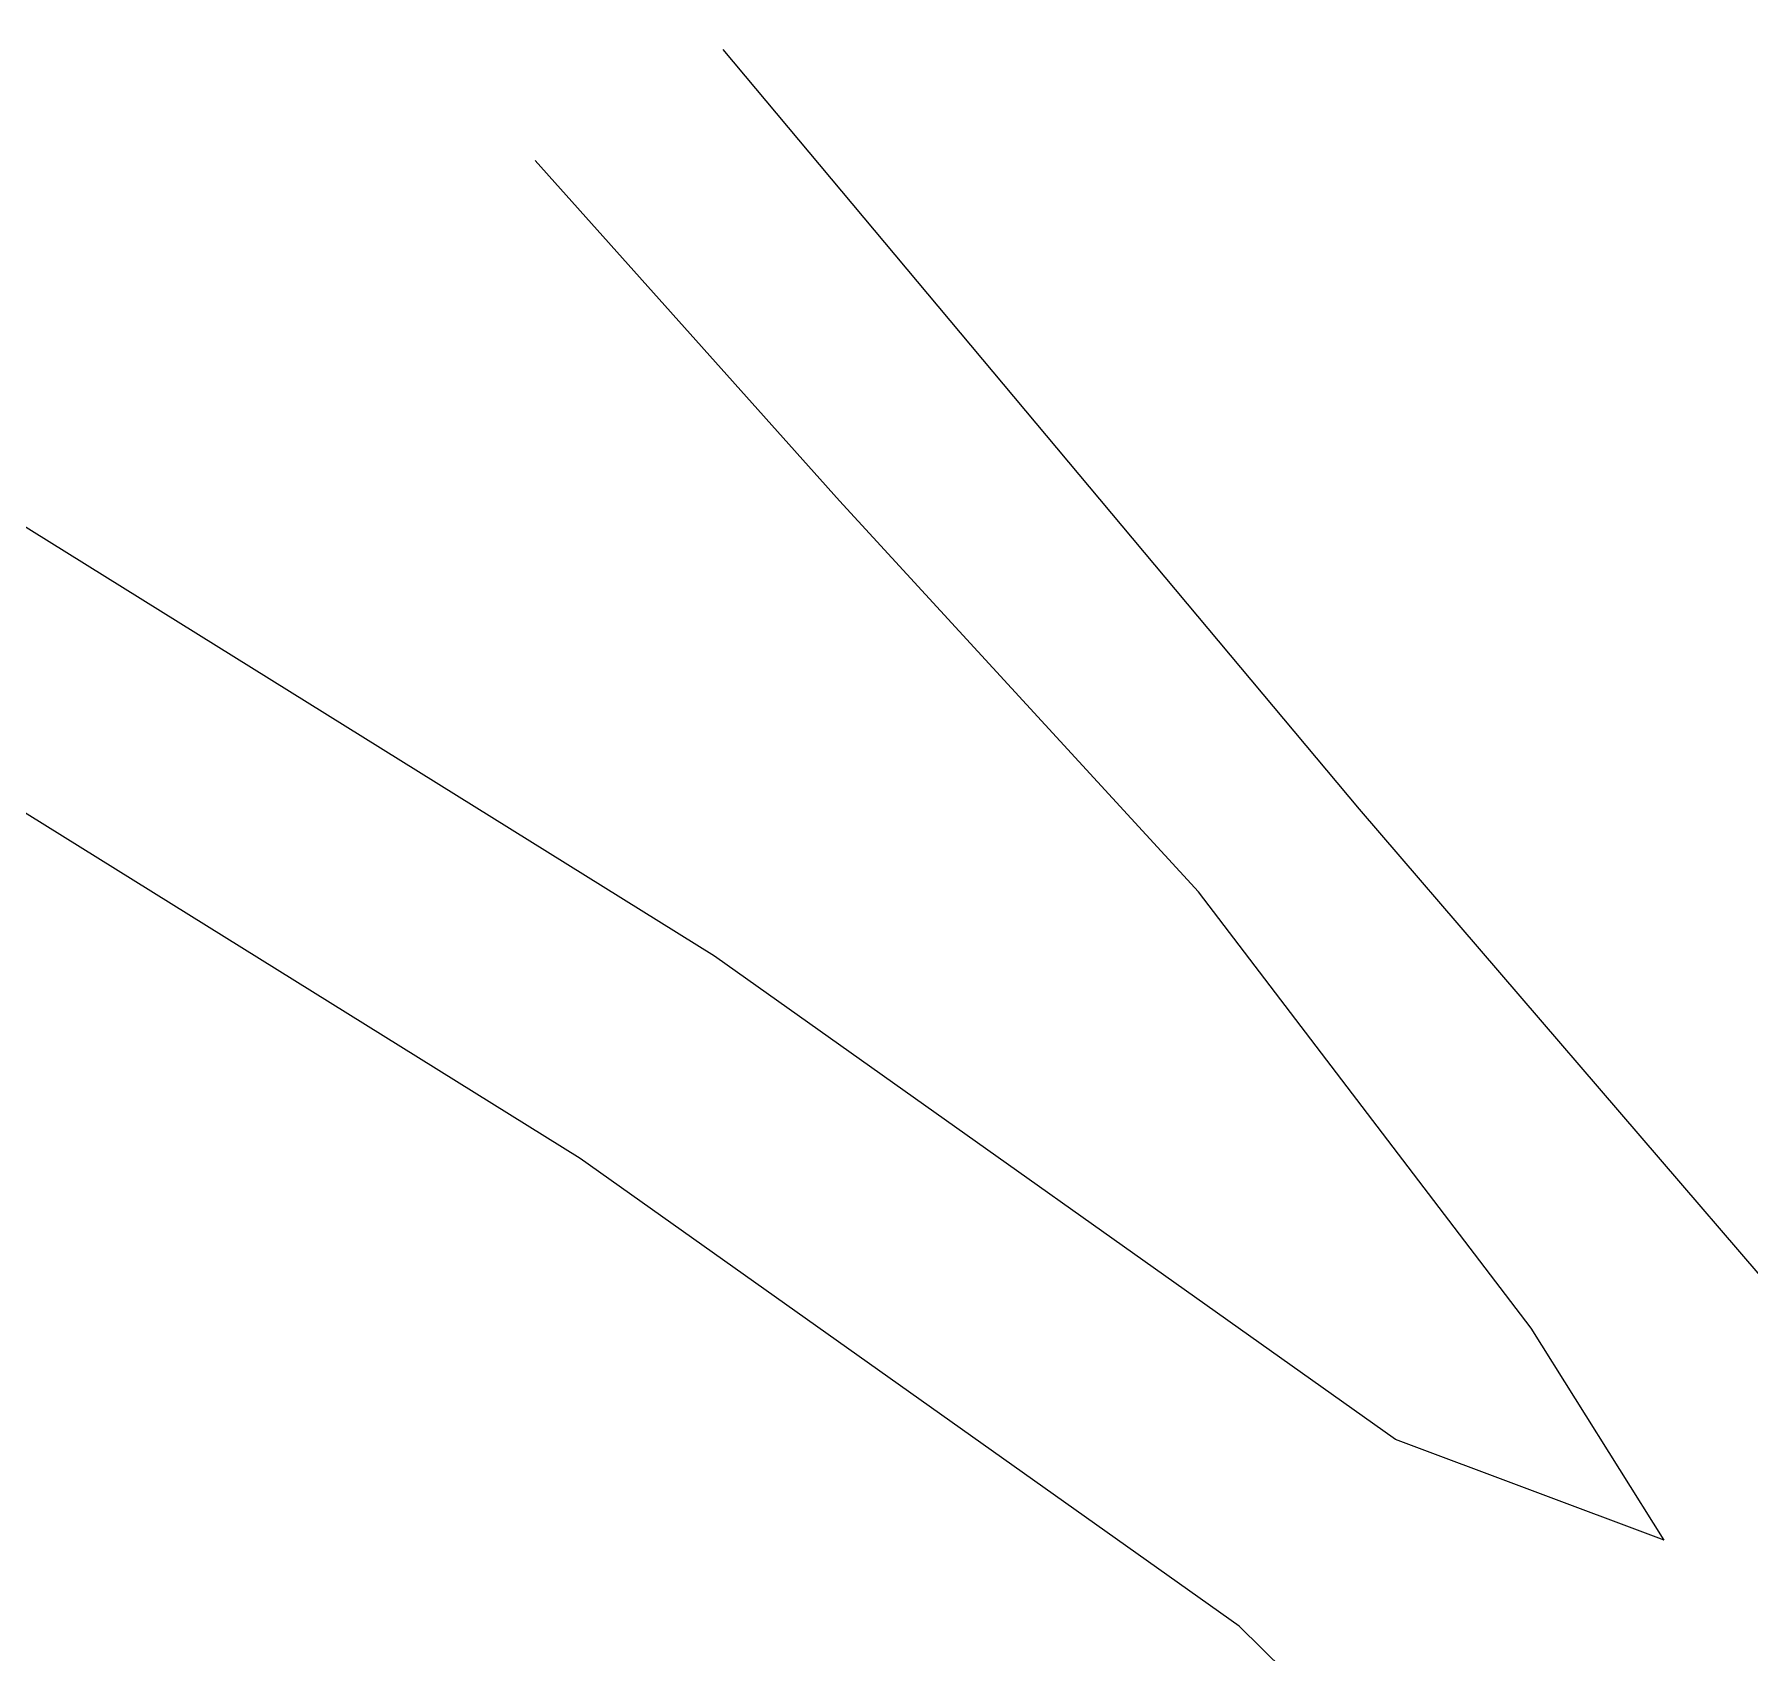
# Model space of a CAD drawing. Header units: metres. Extents: x 431006 to 434411, y 2469261 to 2473208.
# Drawn here: x 432122.95 to 432140.61, y 2472414.15 to 2472430.81 of the extents above; entities that cross this region are included whole.
import ezdxf

# ---------------------------------------------------------------- set-up
doc = ezdxf.new("R2010")
doc.units = ezdxf.units.M
doc.header["$MEASUREMENT"] = 0
doc.linetypes.add('ACAD_ISO02W100', pattern=[15, 12, -3])
doc.layers.add('duong be tong-ks', color=8, linetype='Continuous', lineweight=18)
doc.layers.add('mat nuoc-ks', color=8, linetype='DUONG_MEP_NUOC', lineweight=18)
doc.linetypes.add('DUONG_MEP_NUOC', pattern='A,0.2,[130,ltypeshp.shx,S=0.15,R=0,X=0,Y=0.15],0.05,[130,ltypeshp.shx,S=0.15,R=0,X=0,Y=0.15],1', length=1.25)

msp = doc.modelspace()

# ---------------------------------------------------------------- hatches: boundary and pattern name
at = {"layer": 'mat nuoc-ks', "linetype": 'ACAD_ISO02W100'}
h = msp.add_hatch(dxfattribs=at)
h.set_pattern_fill('MUDST', color=9, scale=10, style=0)
h.paths.add_polyline_path([(432094.298, 2472386.423), (432086.301, 2472406.571), (432081.529, 2472420.205), (432078.908, 2472423.294), (432073.196, 2472423.227), (432062.981, 2472418.862), (432061.636, 2472406.303), (432064.795, 2472391.997), (432065.87, 2472382.662), (432071.581, 2472375.454), (432086.03, 2472381.163)])
edge = h.paths.add_edge_path()
edge.add_spline(control_points=[(432214.845, 2472381.205), (432211.617, 2472380.44), (432206.744, 2472379.654), (432200.951, 2472378.635), (432197.911, 2472375.793), (432199.716, 2472369.075), (432202.053, 2472359.796), (432204.988, 2472348.545), (432204.955, 2472339.197), (432209.985, 2472334.832), (432217.057, 2472335.502), (432224.97, 2472336.623), (432232.051, 2472337.428), (432237.011, 2472339.503), (432240.686, 2472345.839), (432238.141, 2472355.774), (432238.691, 2472367.68), (432236.463, 2472376.409), (432236.433, 2472384.107), (432231.611, 2472386.048), (432225.645, 2472385.182), (432220.311, 2472383.134), (432216.007, 2472381.481), (432214.845, 2472381.205)], knot_values=[0, 0, 0, 0, 9.953043, 14.885206, 17.423446, 21.264279, 33.650181, 47.551122, 56.309166, 59.556727, 66.259196, 76.115813, 84.175562, 87.496217, 91.784277, 104.675955, 116.438078, 127.299429, 132.460888, 137.281173, 140.421519, 150.647234, 154.229757, 154.229757, 154.229757, 154.229757], degree=3, periodic=0)
edge = h.paths.add_edge_path()
edge.add_spline(control_points=[(432186.555, 2472426.529), (432183.865, 2472425.686), (432178.888, 2472423.589), (432179.54, 2472416.389), (432184.02, 2472412.456), (432187.182, 2472407.186), (432190.642, 2472401.727), (432191.362, 2472395.238), (432195.182, 2472390.656), (432193.935, 2472385.384), (432199.079, 2472384.352), (432203.804, 2472388.571), (432211.492, 2472388.577), (432216.667, 2472390.912), (432220.935, 2472392.299), (432220.128, 2472395.917), (432219.578, 2472399.851), (432216.425, 2472404.235), (432214.146, 2472410.516), (432211.007, 2472416.796), (432204.962, 2472421.955), (432198.625, 2472423.691), (432196.131, 2472428.631), (432192.66, 2472428.827), (432189.653, 2472427.997), (432187.665, 2472426.877), (432186.555, 2472426.529)], knot_values=[0, 0, 0, 0, 8.458673, 12.600957, 19.223896, 25.701709, 31.080917, 38.404221, 44.588914, 48.255213, 51.343998, 56.950791, 66.567703, 72.524692, 75.129657, 78.085072, 81.718285, 87.624851, 93.537582, 101.922278, 108.248044, 116.922789, 120.483372, 123.175286, 126.428263, 129.916538, 129.916538, 129.916538, 129.916538], degree=3, periodic=0)
edge = h.paths.add_edge_path()
edge.add_spline(control_points=[(432211.371, 2472453.062), (432209.586, 2472453.019), (432206.581, 2472453.086), (432203.18, 2472449.005), (432202.713, 2472442.947), (432196.759, 2472437.538), (432199.948, 2472432.781), (432204.65, 2472429.349), (432210.533, 2472424.447), (432218.802, 2472422.139), (432224.26, 2472422.761), (432229.483, 2472422.002), (432230.825, 2472427.174), (432228.289, 2472432.244), (432226.813, 2472438.072), (432226.428, 2472443.604), (432223.293, 2472447.389), (432221.012, 2472452.228), (432215.858, 2472453.336), (432212.88, 2472453.098), (432211.371, 2472453.062)], knot_values=[0, 0, 0, 0, 5.356059, 8.017822, 14.997318, 23.782705, 25.89615, 31.080109, 41.41828, 48.606301, 55.694723, 58.951185, 62.010051, 68.883081, 76.003596, 79.991493, 85.062964, 90.449848, 95.048383, 99.577923, 99.577923, 99.577923, 99.577923], degree=3, periodic=0)
edge = h.paths.add_edge_path()
edge.add_spline(control_points=[(432125.166, 2472376.842), (432122.795, 2472376.652), (432119.22, 2472377.084), (432114.283, 2472377.887), (432110.427, 2472374.549), (432111.078, 2472366.267), (432109.305, 2472356.759), (432108.868, 2472346.364), (432109.23, 2472337.956), (432110.712, 2472332.658), (432112.081, 2472326.256), (432118.553, 2472329.747), (432123.178, 2472326.741), (432127.345, 2472326.471), (432132.702, 2472328.389), (432132.603, 2472337.481), (432137.502, 2472346.758), (432136.812, 2472358.596), (432141.227, 2472366.347), (432139.8, 2472371.086), (432137.574, 2472375.556), (432131.094, 2472375.194), (432126.844, 2472376.975), (432125.166, 2472376.842)], knot_values=[0, 0, 0, 0, 7.135387, 10.978522, 14.19008, 20.817068, 34.001254, 43.834312, 51.983044, 58.694323, 61.337705, 69.137825, 72.180848, 77.625221, 81.216776, 87.653806, 100.993341, 113.234981, 121.99938, 125.614336, 127.687539, 136.445855, 141.498304, 141.498304, 141.498304, 141.498304], degree=3, periodic=0)
h.paths.add_polyline_path([(432068.941, 2472394.74), (432076.895, 2472394.74), (432076.895, 2472403.574), (432068.941, 2472403.574)], flags=24)
h.paths.add_polyline_path([(432211.011, 2472435.616), (432218.965, 2472435.616), (432218.965, 2472444.451), (432211.011, 2472444.451)], flags=24)
h.paths.add_polyline_path([(432195.057, 2472405.035), (432203.011, 2472405.035), (432203.011, 2472413.869), (432195.057, 2472413.869)], flags=24)
h.paths.add_polyline_path([(432120.054, 2472347.727), (432128.008, 2472347.727), (432128.008, 2472356.562), (432120.054, 2472356.562)], flags=24)
h.paths.add_polyline_path([(432214.368, 2472356.393), (432222.321, 2472356.393), (432222.321, 2472365.228), (432214.368, 2472365.228)], flags=24)

# ---------------------------------------------------------------- linework, layer by layer
at = {"layer": 'duong be tong-ks', "color": 9, "lineweight": 0}
for points in [[(432139.727, 2472415.302), (432136.96, 2472416.34), (432129.951, 2472421.315), (432118.151, 2472428.661), (432103.08, 2472438.316), (432095.764, 2472441.942), (432092.676, 2472442.417), (432085.685, 2472443.096), (432079.043, 2472442.954), (432070.667, 2472442.731), (432064.302, 2472442.507)], [(432138.656, 2472411.163), (432135.35, 2472414.417), (432128.566, 2472419.232), (432116.816, 2472426.547), (432101.846, 2472436.137), (432095.001, 2472439.53), (432092.365, 2472439.935), (432085.59, 2472440.594), (432079.103, 2472440.455), (432070.744, 2472440.233), (432064.39, 2472440.009)], [(432130.034, 2472430.649), (432136.586, 2472422.829), (432142.364, 2472416.102), (432144.146, 2472415.56), (432147.976, 2472416.085)], [(432139.727, 2472415.302), (432138.355, 2472417.485), (432134.931, 2472421.978), (432131.237, 2472426.002), (432128.103, 2472429.508)]]:
    msp.add_lwpolyline(points, dxfattribs=at)

doc.saveas('drawing.dxf')
